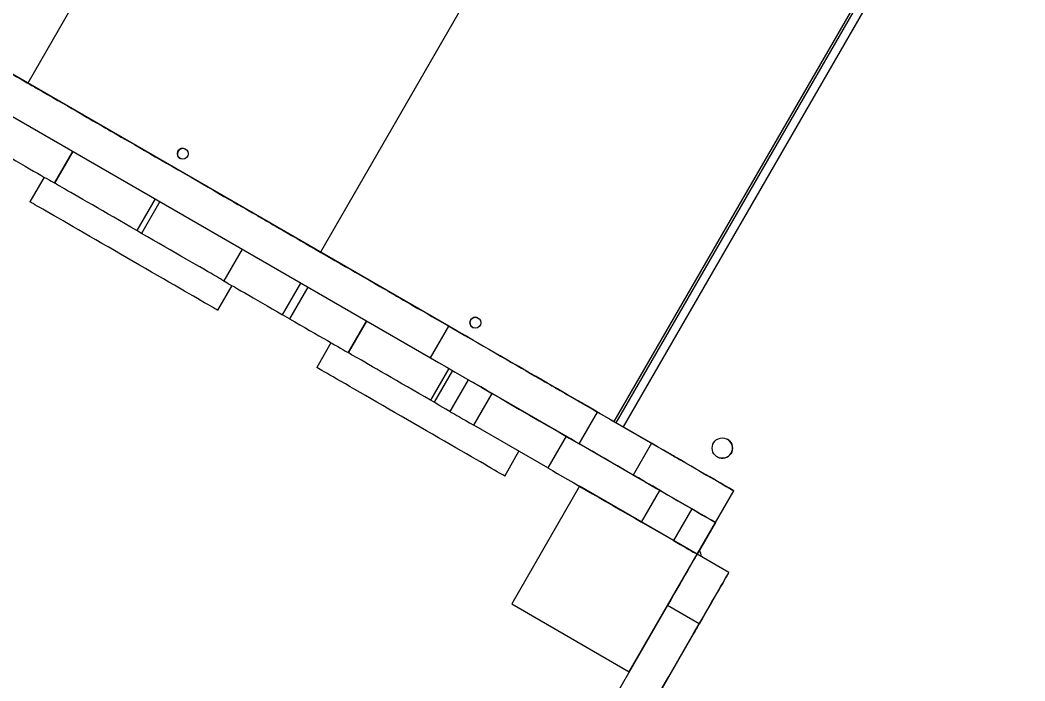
# Model space of a CAD drawing. Header units: millimetres. Extents: x -6431 to 4834, y -6422 to 4807.
# Drawn here: x -862 to -122, y 1842 to 2329 of the extents above; entities that cross this region are included whole.
import ezdxf

# ---------------------------------------------------------------- set-up
doc = ezdxf.new("R2010")
doc.units = ezdxf.units.MM
doc.layers.add('DIKOM_ОБЪЕКТ', color=7, linetype='Continuous')
doc.layers.add('DIKOM_РАЗМЕР_ОБЪЕКТА', color=7, linetype='Continuous')
doc.styles.add('style1', font='arial.ttf', dxfattribs={"width": 0.8})
doc.dimstyles.new('1-50', dxfattribs={"dimtxt": 300, "dimasz": 200, "dimexe": 100, "dimexo": 0, "dimgap": 100, "dimtad": 0, "dimdec": 0, "dimtxsty": 'style1', "dimcen": 0, "dimclrd": 7, "dimclre": 7, "dimadec": 1, "dimazin": 2, "dimtfac": 1, "dimtdec": 0, "dimtmove": 1, "dimatfit": 3, "dimfxl": 0, "dimlwd": 25, "dimlwe": 18, "dimarcsym": 0})

# ---------------------------------------------------------------- blocks, each defined once
blk = doc.blocks.new('*D14')
at = {"layer": 'Defpoints', "color": 0, "transparency": 16777216}
for p in [(-4591.6, 3116.88), (-1009.02, 3116.88), (-855.67, -3383.04)]:
    blk.add_point(p, dxfattribs=at)
at = {"layer": 'DIKOM_РАЗМЕР_ОБЪЕКТА', "color": 7, "lineweight": 18, "transparency": 16777216}
for p, q in [((-1009.02, 3116.88), (-4691.6, 3116.88)), ((-855.67, -3383.04), (-4691.6, -3383.04))]:
    blk.add_line(p, q, dxfattribs=at)
at = {"layer": 'DIKOM_РАЗМЕР_ОБЪЕКТА', "color": 7, "lineweight": 25, "transparency": 16777216}
for p, q in [((-4591.6, 2916.88), (-4591.6, 1246.23)), ((-4591.6, -3183.04), (-4591.6, 329.02))]:
    blk.add_line(p, q, dxfattribs=at)
at = {"layer": 'DIKOM_РАЗМЕР_ОБЪЕКТА', "color": 7, "transparency": 16777216}
for points in [[(-4624.93, 2916.88), (-4558.27, 2916.88), (-4591.6, 3116.88)], [(-4624.93, -3183.04), (-4558.27, -3183.04), (-4591.6, -3383.04)]]:
    blk.add_solid(points, dxfattribs=at)
at = {"layer": 'DIKOM_РАЗМЕР_ОБЪЕКТА', "color": 0, "transparency": 16777216, "insert": (-4591.6, 787.62), "char_height": 300, "attachment_point": 5, "rotation": 90, "style": 'style1'}
blk.add_mtext('6500', dxfattribs=at)

msp = doc.modelspace()

# ---------------------------------------------------------------- linework, layer by layer
at = {"layer": 'DIKOM_ОБЪЕКТ', "color": 7, "linetype": 'Continuous', "lineweight": 15}
for p, q in [((-560.6, 2795.63), (-856.6, 2282.94)), ((-344.97, 2671.14), (-640.97, 2158.45)), ((-424.46, 2033.45), (-128.46, 2546.14)), ((-424.46, 2033.45), (-128.46, 2546.14)), ((-422.89, 2032.54), (-126.89, 2545.23)), ((-121.7, 2542.23), (-417.7, 2029.54)), ((-546.22, 2103.75), (-1150.71, 2452.75)), ((-1164.21, 2429.37), (-559.72, 2080.36)), ((-853.15, 2280.95), (-849.68, 2278.95)), ((-802.92, 2251.95), (-802.93, 2251.96)), ((-802.92, 2251.95), (-802.92, 2251.95)), ((-836.85, 2209.19), (-823.36, 2232.57)), ((-823.35, 2232.57), (-836.85, 2209.19)), ((-745.78, 2218.96), (-740.59, 2215.96)), ((-844.64, 2213.68), (-855.14, 2195.5)), ((-836.85, 2209.19), (-836.85, 2209.19)), ((-762.73, 2197.57), (-776.23, 2174.19)), ((-759.26, 2195.57), (-772.76, 2172.19)), ((-683.42, 2182.96), (-683.42, 2182.96)), ((-772.76, 2172.19), (-776.23, 2174.19)), ((-698.66, 2160.58), (-712.16, 2137.2)), ((-636.65, 2155.96), (-634.06, 2154.46)), ((-716.57, 2115.5), (-706.07, 2133.68)), ((-668.86, 2112.2), (-655.36, 2135.58)), ((-650.17, 2132.58), (-663.67, 2109.2)), ((-587.29, 2127.46), (-587.3, 2127.46)), ((-587.29, 2127.46), (-587.29, 2127.46)), ((-663.67, 2109.2), (-668.86, 2112.2)), ((-620.36, 2084.2), (-606.86, 2107.58)), ((-606.86, 2107.58), (-620.36, 2084.2)), ((-559.72, 2080.36), (-546.22, 2103.75)), ((-633.15, 2091.58), (-643.65, 2073.39)), ((-530.15, 2094.47), (-524.95, 2091.47)), ((-620.36, 2084.2), (-620.36, 2084.2)), ((-546.24, 2072.58), (-559.74, 2049.2)), ((-543.64, 2071.08), (-557.14, 2047.7)), ((-531.93, 2064.32), (-545.43, 2040.94)), ((-527.96, 2030.85), (-514.46, 2054.23)), ((-459.82, 2022.69), (-514.46, 2054.23)), ((-467.79, 2058.46), (-467.79, 2058.46)), ((-458.76, 2053.25), (-442.51, 2043.87)), ((-557.14, 2047.7), (-559.74, 2049.2)), ((-450.15, 2017.1), (-436.65, 2040.49)), ((-396.8, 2017.48), (-436.65, 2040.49)), ((-473.32, 1999.3), (-527.96, 2030.85)), ((-425.55, 2034.08), (-362.13, 1997.46)), ((-459.82, 2022.69), (-473.32, 1999.3)), ((-410.3, 1994.09), (-450.15, 2017.1)), ((-396.8, 2017.48), (-410.3, 1994.09)), ((-341.09, 2020.53), (-341.09, 2020.53)), ((-505.09, 1993.39), (-494.59, 2011.58)), ((-348.33, 2007.39), (-348.33, 2007.39)), ((-449.94, 1985.81), (-499.94, 1899.2)), ((-363.34, 1935.81), (-449.94, 1985.81)), ((-449.94, 1985.81), (-449.93, 1985.8)), ((-404.19, 1959.39), (-390.69, 1982.78)), ((-367.15, 1969.18), (-390.69, 1982.78)), ((-349.67, 1959.09), (-336.17, 1982.47)), ((-349.65, 1959.08), (-336.15, 1982.46)), ((-336.15, 1982.46), (-336.17, 1982.47)), ((-367.15, 1969.18), (-380.65, 1945.8)), ((-380.65, 1945.8), (-404.19, 1959.39)), ((-363.33, 1935.8), (-349.83, 1959.18)), ((-349.81, 1959.17), (-363.31, 1935.79)), ((-363.15, 1935.7), (-349.65, 1959.08)), ((-349.64, 1959.08), (-363.14, 1935.69)), ((-349.82, 1959.18), (-349.83, 1959.18)), ((-349.67, 1959.09), (-349.65, 1959.08)), ((-349.65, 1959.08), (-349.64, 1959.08)), ((-349.64, 1959.08), (-349.65, 1959.08)), ((-413.34, 1849.2), (-363.34, 1935.81)), ((-363.34, 1935.81), (-363.3, 1935.79)), ((-363.31, 1935.79), (-363.33, 1935.8)), ((-339.95, 1922.3), (-363.33, 1935.8)), ((-363.3, 1935.79), (-363.33, 1935.8)), ((-363.3, 1935.79), (-363.15, 1935.7)), ((-363.14, 1935.69), (-363.15, 1935.7)), ((-339.91, 1922.28), (-363.15, 1935.69)), ((-339.91, 1922.28), (-339.95, 1922.3)), ((-385.22, 1897.9), (-529.75, 1647.59)), ((-499.94, 1899.2), (-413.34, 1849.2)), ((-361.84, 1884.4), (-385.22, 1897.9)), ((-361.84, 1884.4), (-507.24, 1632.58)), ((-384.09, 1845.75), (-364.91, 1878.98)), ((-413.34, 1849.2), (-413.34, 1849.2)), ((-389.91, 1835.67), (-384.09, 1845.75))]:
    msp.add_line(p, q, dxfattribs=at)
at = {"layer": 'DIKOM_ОБЪЕКТ', "color": 7, "linetype": 'Continuous', "lineweight": 15, "flags": 128}
for points in [[(-899.92, 2307.95), (-899.76, 2307.86), (-899.28, 2307.58), (-898.48, 2307.13), (-897.38, 2306.49), (-895.97, 2305.68), (-894.28, 2304.7), (-892.3, 2303.55), (-890.05, 2302.26), (-887.55, 2300.82), (-884.82, 2299.24), (-881.87, 2297.53), (-878.73, 2295.72), (-875.4, 2293.8), (-871.93, 2291.8), (-868.33, 2289.72), (-864.63, 2287.58), (-860.84, 2285.39), (-857.01, 2283.18), (-853.15, 2280.95)], [(-859.24, 2284.47), (-859.09, 2284.38), (-858.64, 2284.12), (-857.94, 2283.72), (-857.04, 2283.2), (-856.04, 2282.62), (-855.01, 2282.03), (-854.05, 2281.47), (-853.24, 2281), (-852.66, 2280.67), (-852.35, 2280.49), (-852.35, 2280.49), (-852.66, 2280.67), (-853.24, 2281), (-854.05, 2281.47), (-855.01, 2282.02), (-856.04, 2282.62), (-857.04, 2283.2), (-857.94, 2283.72), (-858.64, 2284.12), (-859.09, 2284.38), (-859.24, 2284.47)], [(-854.86, 2281.94), (-854.71, 2281.85), (-854.26, 2281.59), (-853.56, 2281.19), (-852.66, 2280.67), (-851.66, 2280.09), (-850.63, 2279.5), (-849.67, 2278.94), (-848.86, 2278.48), (-848.28, 2278.14), (-847.97, 2277.96), (-847.97, 2277.96), (-848.28, 2278.14), (-848.86, 2278.47), (-849.67, 2278.94), (-850.63, 2279.5), (-851.66, 2280.09), (-852.66, 2280.67), (-853.56, 2281.19), (-854.26, 2281.59), (-854.71, 2281.85), (-854.86, 2281.94)], [(-849.68, 2278.95), (-845.82, 2276.72), (-841.99, 2274.51), (-838.2, 2272.32), (-834.5, 2270.18), (-830.9, 2268.1), (-827.42, 2266.1), (-824.1, 2264.18), (-820.96, 2262.37), (-818.01, 2260.66), (-815.28, 2259.09), (-812.78, 2257.64), (-810.53, 2256.35), (-808.56, 2255.21), (-806.86, 2254.23), (-805.45, 2253.41), (-804.35, 2252.78), (-803.56, 2252.32), (-803.08, 2252.04), (-802.92, 2251.95)], [(-802.93, 2251.96), (-802.78, 2251.87), (-802.3, 2251.59), (-801.5, 2251.13), (-800.4, 2250.49), (-798.99, 2249.68), (-797.28, 2248.69), (-795.28, 2247.54), (-793.01, 2246.23), (-790.47, 2244.76), (-787.68, 2243.15), (-784.66, 2241.41), (-781.42, 2239.54), (-777.98, 2237.55), (-774.36, 2235.46), (-770.58, 2233.28), (-766.66, 2231.02), (-762.63, 2228.69), (-758.5, 2226.31), (-754.3, 2223.88), (-750.05, 2221.43), (-745.78, 2218.96)], [(-880.16, 2234.19), (-876.39, 2232.01), (-872.64, 2229.85), (-868.95, 2227.72), (-865.35, 2225.64), (-861.86, 2223.63), (-858.51, 2221.69), (-855.32, 2219.85), (-852.33, 2218.12), (-849.54, 2216.51), (-846.99, 2215.04), (-844.69, 2213.71), (-842.66, 2212.54), (-840.91, 2211.53), (-839.47, 2210.7), (-838.33, 2210.04), (-837.51, 2209.57), (-837.02, 2209.29), (-836.85, 2209.19)], [(-740.59, 2215.96), (-736.31, 2213.5), (-732.07, 2211.04), (-727.87, 2208.62), (-723.74, 2206.24), (-719.7, 2203.91), (-715.78, 2201.64), (-712.01, 2199.46), (-708.39, 2197.37), (-704.95, 2195.39), (-701.71, 2193.52), (-698.68, 2191.77), (-695.9, 2190.16), (-693.36, 2188.7), (-691.08, 2187.38), (-689.09, 2186.23), (-687.38, 2185.24), (-685.96, 2184.43), (-684.86, 2183.79), (-684.06, 2183.33), (-683.58, 2183.05), (-683.42, 2182.96)], [(-776.23, 2174.19), (-780.55, 2176.68), (-784.86, 2179.17), (-789.11, 2181.63), (-793.31, 2184.05), (-797.41, 2186.42), (-801.41, 2188.73), (-805.28, 2190.96), (-809, 2193.11), (-812.56, 2195.16), (-815.93, 2197.11), (-819.1, 2198.94), (-822.04, 2200.64), (-824.76, 2202.21), (-827.23, 2203.63), (-829.44, 2204.91), (-831.37, 2206.03), (-833.03, 2206.98), (-834.4, 2207.77), (-835.47, 2208.39), (-836.24, 2208.83), (-836.7, 2209.1), (-836.85, 2209.19)], [(-716.57, 2115.5), (-716.57, 2115.5), (-716.73, 2115.59), (-717.19, 2115.86), (-717.96, 2116.3), (-719.04, 2116.92), (-720.41, 2117.71), (-722.07, 2118.67), (-724.02, 2119.8), (-726.25, 2121.08), (-728.74, 2122.52), (-731.49, 2124.11), (-734.48, 2125.83), (-737.7, 2127.69), (-741.13, 2129.67), (-744.76, 2131.77), (-748.58, 2133.98), (-752.56, 2136.28), (-756.7, 2138.66), (-760.96, 2141.12), (-765.33, 2143.65), (-769.8, 2146.23), (-774.34, 2148.85), (-778.93, 2151.5), (-783.55, 2154.16), (-788.18, 2156.84), (-792.8, 2159.5), (-797.38, 2162.15), (-801.92, 2164.77), (-806.39, 2167.35), (-810.76, 2169.88), (-815.02, 2172.34), (-819.16, 2174.72), (-823.14, 2177.02), (-826.96, 2179.23), (-830.59, 2181.32), (-834.02, 2183.31), (-837.24, 2185.17), (-840.23, 2186.89), (-842.98, 2188.48), (-845.47, 2189.92), (-847.69, 2191.2), (-849.64, 2192.32), (-851.31, 2193.29), (-852.68, 2194.08), (-853.75, 2194.7), (-854.52, 2195.14), (-854.98, 2195.41), (-855.14, 2195.5), (-855.14, 2195.5)], [(-683.42, 2182.96), (-683.26, 2182.87), (-682.78, 2182.59), (-681.99, 2182.13), (-680.89, 2181.5), (-679.48, 2180.68), (-677.78, 2179.7), (-675.81, 2178.56), (-673.56, 2177.27), (-671.06, 2175.82), (-668.33, 2174.25), (-665.38, 2172.54), (-662.23, 2170.73), (-658.91, 2168.81), (-655.44, 2166.8), (-651.84, 2164.73), (-648.13, 2162.59), (-644.35, 2160.4), (-640.52, 2158.19), (-636.65, 2155.96)], [(-712.16, 2137.2), (-712.3, 2137.28), (-712.76, 2137.55), (-713.53, 2137.99), (-714.6, 2138.61), (-715.97, 2139.4), (-717.62, 2140.35), (-719.56, 2141.47), (-721.77, 2142.74), (-724.24, 2144.17), (-726.95, 2145.74), (-729.9, 2147.44), (-733.07, 2149.27), (-736.44, 2151.21), (-739.99, 2153.27), (-743.71, 2155.41), (-747.58, 2157.65), (-751.58, 2159.96), (-755.68, 2162.33), (-759.88, 2164.75), (-764.14, 2167.21), (-768.44, 2169.69), (-772.76, 2172.19)], [(-642.72, 2159.46), (-642.57, 2159.37), (-642.12, 2159.12), (-641.42, 2158.71), (-640.53, 2158.19), (-639.52, 2157.61), (-638.49, 2157.02), (-637.53, 2156.46), (-636.72, 2156), (-636.14, 2155.66), (-635.84, 2155.49), (-635.84, 2155.49), (-636.14, 2155.66), (-636.72, 2156), (-637.53, 2156.46), (-638.49, 2157.02), (-639.52, 2157.61), (-640.53, 2158.19), (-641.42, 2158.71), (-642.12, 2159.12), (-642.57, 2159.37), (-642.72, 2159.46)], [(-638.79, 2157.19), (-638.64, 2157.1), (-638.19, 2156.85), (-637.49, 2156.44), (-636.59, 2155.92), (-635.59, 2155.34), (-634.56, 2154.75), (-633.6, 2154.19), (-632.79, 2153.73), (-632.21, 2153.39), (-631.9, 2153.21), (-631.9, 2153.21), (-632.21, 2153.39), (-632.79, 2153.73), (-633.6, 2154.19), (-634.56, 2154.75), (-635.59, 2155.34), (-636.59, 2155.92), (-637.49, 2156.44), (-638.19, 2156.84), (-638.64, 2157.1), (-638.79, 2157.19)], [(-634.06, 2154.46), (-630.19, 2152.23), (-626.36, 2150.01), (-622.58, 2147.83), (-618.87, 2145.69), (-615.27, 2143.61), (-611.8, 2141.61), (-608.48, 2139.69), (-605.33, 2137.87), (-602.38, 2136.17), (-599.65, 2134.59), (-597.15, 2133.15), (-594.91, 2131.86), (-592.93, 2130.71), (-591.23, 2129.73), (-589.83, 2128.92), (-588.72, 2128.29), (-587.93, 2127.83), (-587.45, 2127.55), (-587.29, 2127.46)], [(-712.16, 2137.2), (-712, 2137.1), (-711.5, 2136.82), (-710.69, 2136.35), (-709.55, 2135.69), (-708.11, 2134.86), (-706.36, 2133.85), (-704.33, 2132.68), (-702.03, 2131.35), (-699.48, 2129.88), (-696.7, 2128.27), (-693.7, 2126.54), (-690.51, 2124.7), (-687.16, 2122.76), (-683.67, 2120.75), (-680.07, 2118.67), (-676.38, 2116.54), (-672.64, 2114.38), (-668.86, 2112.2)], [(-587.3, 2127.46), (-587.14, 2127.37), (-586.66, 2127.1), (-585.87, 2126.64), (-584.76, 2126), (-583.35, 2125.18), (-581.64, 2124.2), (-579.65, 2123.04), (-577.37, 2121.73), (-574.84, 2120.27), (-572.05, 2118.66), (-569.03, 2116.91), (-565.79, 2115.04), (-562.35, 2113.06), (-558.73, 2110.97), (-554.95, 2108.78), (-551.03, 2106.52), (-547, 2104.19), (-542.87, 2101.81), (-538.67, 2099.39), (-534.42, 2096.93), (-530.15, 2094.47)], [(-663.67, 2109.2), (-659.89, 2107.02), (-656.15, 2104.86), (-652.46, 2102.73), (-648.86, 2100.65), (-645.37, 2098.63), (-642.02, 2096.7), (-638.83, 2094.86), (-635.83, 2093.13), (-633.05, 2091.52), (-630.49, 2090.05), (-628.19, 2088.72), (-626.16, 2087.55), (-624.42, 2086.54), (-622.97, 2085.71), (-621.84, 2085.05), (-621.02, 2084.58), (-620.53, 2084.29), (-620.36, 2084.2)], [(-436.65, 2040.49), (-444.06, 2044.76), (-451.46, 2049.04), (-458.83, 2053.29), (-466.16, 2057.53), (-473.44, 2061.73), (-480.65, 2065.89), (-487.78, 2070), (-494.81, 2074.07), (-501.74, 2078.07), (-508.55, 2082), (-515.23, 2085.85), (-521.76, 2089.62), (-528.14, 2093.31), (-534.35, 2096.89), (-540.38, 2100.37), (-546.22, 2103.75)], [(-524.95, 2091.47), (-520.68, 2089), (-516.43, 2086.55), (-512.23, 2084.12), (-508.11, 2081.74), (-504.07, 2079.41), (-500.15, 2077.15), (-496.37, 2074.97), (-492.75, 2072.88), (-489.31, 2070.89), (-486.07, 2069.02), (-483.05, 2067.28), (-480.26, 2065.67), (-477.73, 2064.2), (-475.45, 2062.89), (-473.45, 2061.73), (-471.74, 2060.75), (-470.33, 2059.93), (-469.23, 2059.29), (-468.43, 2058.83), (-467.95, 2058.56), (-467.79, 2058.46)], [(-559.74, 2049.2), (-564.06, 2051.69), (-568.36, 2054.18), (-572.62, 2056.63), (-576.81, 2059.06), (-580.92, 2061.43), (-584.92, 2063.73), (-588.79, 2065.97), (-592.51, 2068.12), (-596.07, 2070.17), (-599.44, 2072.12), (-602.6, 2073.94), (-605.55, 2075.65), (-608.27, 2077.22), (-610.74, 2078.64), (-612.94, 2079.92), (-614.88, 2081.03), (-616.54, 2081.99), (-617.9, 2082.78), (-618.98, 2083.4), (-619.74, 2083.84), (-620.21, 2084.11), (-620.36, 2084.2)], [(-559.72, 2080.36), (-553.88, 2076.99), (-547.85, 2073.51), (-541.64, 2069.92), (-535.26, 2066.24), (-528.73, 2062.47), (-522.05, 2058.62), (-515.24, 2054.68), (-508.31, 2050.68), (-501.28, 2046.62), (-494.15, 2042.51), (-486.94, 2038.34), (-479.66, 2034.14), (-472.33, 2029.91), (-464.96, 2025.65), (-457.56, 2021.38), (-450.15, 2017.1)], [(-505.09, 1993.39), (-505.09, 1993.39), (-505.24, 1993.48), (-505.7, 1993.75), (-506.47, 1994.2), (-507.55, 1994.82), (-508.92, 1995.61), (-510.58, 1996.57), (-512.53, 1997.69), (-514.76, 1998.98), (-517.25, 2000.42), (-520, 2002), (-522.99, 2003.73), (-526.21, 2005.59), (-529.64, 2007.57), (-533.27, 2009.67), (-537.09, 2011.87), (-541.08, 2014.17), (-545.21, 2016.56), (-549.47, 2019.02), (-553.85, 2021.55), (-558.31, 2024.12), (-562.85, 2026.74), (-567.44, 2029.39), (-572.06, 2032.06), (-576.69, 2034.73), (-581.31, 2037.4), (-585.9, 2040.05), (-590.43, 2042.67), (-594.9, 2045.25), (-599.27, 2047.77), (-603.54, 2050.23), (-607.67, 2052.62), (-611.65, 2054.92), (-615.47, 2057.12), (-619.1, 2059.22), (-622.54, 2061.2), (-625.75, 2063.06), (-628.74, 2064.79), (-631.49, 2066.37), (-633.98, 2067.81), (-636.21, 2069.1), (-638.15, 2070.22), (-639.82, 2071.18), (-641.19, 2071.97), (-642.26, 2072.59), (-643.03, 2073.04), (-643.5, 2073.31), (-643.65, 2073.39), (-643.65, 2073.39)], [(-483.26, 2067.4), (-483.11, 2067.31), (-482.66, 2067.05), (-481.96, 2066.65), (-481.07, 2066.13), (-480.06, 2065.55), (-479.03, 2064.95), (-478.07, 2064.4), (-477.26, 2063.93), (-476.68, 2063.6), (-476.38, 2063.42), (-476.38, 2063.42), (-476.68, 2063.6), (-477.26, 2063.93), (-478.07, 2064.4), (-479.03, 2064.95), (-480.06, 2065.55), (-481.07, 2066.13), (-481.96, 2066.64), (-482.66, 2067.05), (-483.11, 2067.31), (-483.26, 2067.4)], [(-514.46, 2054.23), (-517.48, 2055.97), (-520.23, 2057.56), (-522.71, 2058.99), (-524.91, 2060.26), (-526.82, 2061.37), (-528.44, 2062.3), (-529.75, 2063.06), (-530.76, 2063.64), (-531.25, 2063.92)], [(-467.79, 2058.46), (-467.64, 2058.38), (-467.19, 2058.12), (-466.45, 2057.69), (-465.42, 2057.1), (-464.13, 2056.35), (-462.57, 2055.45), (-460.78, 2054.41), (-458.76, 2053.25)], [(-545.43, 2040.94), (-548.51, 2042.71), (-552.81, 2045.2), (-557.14, 2047.7)], [(-451.48, 2049.05), (-451.33, 2048.96), (-450.88, 2048.7), (-450.18, 2048.3), (-449.29, 2047.78), (-448.28, 2047.2), (-447.25, 2046.61), (-446.29, 2046.05), (-445.48, 2045.58), (-444.9, 2045.25), (-444.6, 2045.07), (-444.6, 2045.07), (-444.9, 2045.25), (-445.48, 2045.58), (-446.29, 2046.05), (-447.25, 2046.6), (-448.28, 2047.2), (-449.29, 2047.78), (-450.18, 2048.3), (-450.88, 2048.7), (-451.33, 2048.96), (-451.48, 2049.05)], [(-545.43, 2040.94), (-545.35, 2040.89), (-544.96, 2040.66), (-544.26, 2040.26), (-543.25, 2039.68), (-541.94, 2038.92), (-540.32, 2037.98), (-538.41, 2036.88), (-536.21, 2035.61), (-533.73, 2034.18), (-530.98, 2032.59), (-527.96, 2030.85)], [(-442.51, 2043.87), (-440.69, 2042.82), (-438.76, 2041.7), (-436.72, 2040.53), (-434.6, 2039.3), (-432.4, 2038.03), (-430.15, 2036.73), (-427.86, 2035.41), (-425.55, 2034.08)], [(-441.54, 2043.31), (-441.39, 2043.22), (-440.94, 2042.96), (-440.24, 2042.56), (-439.35, 2042.04), (-438.34, 2041.46), (-437.31, 2040.87), (-436.35, 2040.31), (-435.54, 2039.85), (-434.96, 2039.51), (-434.66, 2039.33), (-434.66, 2039.33), (-434.96, 2039.51), (-435.54, 2039.85), (-436.35, 2040.31), (-437.31, 2040.87), (-438.34, 2041.46), (-439.35, 2042.04), (-440.24, 2042.56), (-440.94, 2042.96), (-441.39, 2043.22), (-441.54, 2043.31)], [(-390.69, 1982.78), (-396.03, 1985.85), (-401.34, 1988.92), (-406.61, 1991.97), (-411.83, 1994.98), (-416.96, 1997.94), (-421.99, 2000.84), (-426.9, 2003.68), (-431.68, 2006.44), (-436.3, 2009.11), (-440.75, 2011.67), (-445, 2014.13), (-449.05, 2016.47), (-452.88, 2018.68), (-456.48, 2020.76), (-459.82, 2022.69)], [(-336.17, 1982.47), (-336.32, 1982.56), (-336.79, 1982.83), (-337.56, 1983.27), (-338.63, 1983.89), (-339.99, 1984.68), (-341.65, 1985.64), (-343.59, 1986.76), (-345.8, 1988.03), (-348.26, 1989.46), (-350.98, 1991.02), (-353.93, 1992.73), (-357.1, 1994.55), (-360.47, 1996.5), (-364.02, 1998.55), (-367.74, 2000.7), (-371.61, 2002.94), (-375.61, 2005.24), (-379.72, 2007.61), (-383.91, 2010.04), (-388.17, 2012.49), (-392.47, 2014.98), (-396.8, 2017.48)], [(-382.93, 2009.47), (-382.78, 2009.38), (-382.33, 2009.12), (-381.63, 2008.72), (-380.73, 2008.2), (-379.73, 2007.62), (-378.7, 2007.03), (-377.74, 2006.47), (-376.93, 2006.01), (-376.35, 2005.67), (-376.04, 2005.49), (-376.04, 2005.49), (-376.35, 2005.67), (-376.93, 2006.01), (-377.74, 2006.47), (-378.7, 2007.03), (-379.73, 2007.62), (-380.73, 2008.2), (-381.63, 2008.72), (-382.33, 2009.12), (-382.78, 2009.38), (-382.93, 2009.47)], [(-382.92, 2009.46), (-382.77, 2009.38), (-382.32, 2009.12), (-381.62, 2008.71), (-380.72, 2008.2), (-379.72, 2007.61), (-378.69, 2007.02), (-377.72, 2006.46), (-376.92, 2006), (-376.33, 2005.66), (-376.03, 2005.49), (-376.03, 2005.49), (-376.33, 2005.66), (-376.92, 2006), (-377.72, 2006.46), (-378.68, 2007.02), (-379.71, 2007.61), (-380.72, 2008.19), (-381.62, 2008.71), (-382.32, 2009.12), (-382.77, 2009.38), (-382.92, 2009.46)], [(-473.32, 1999.3), (-469.98, 1997.37), (-466.38, 1995.3), (-462.55, 1993.09), (-458.5, 1990.75), (-454.25, 1988.29), (-449.8, 1985.72), (-445.18, 1983.06), (-440.4, 1980.3), (-435.49, 1977.46), (-430.46, 1974.56), (-425.33, 1971.59), (-420.11, 1968.58), (-414.84, 1965.54), (-409.53, 1962.47), (-404.19, 1959.39)], [(-410.3, 1994.09), (-405.97, 1991.6), (-401.67, 1989.11), (-397.41, 1986.65), (-393.22, 1984.23), (-389.11, 1981.86), (-385.11, 1979.55), (-381.24, 1977.32), (-377.52, 1975.17), (-373.97, 1973.12), (-370.6, 1971.17), (-367.43, 1969.34), (-364.48, 1967.64), (-361.76, 1966.07), (-359.3, 1964.65), (-357.09, 1963.37), (-355.15, 1962.25), (-353.49, 1961.3), (-352.13, 1960.51), (-351.06, 1959.89), (-350.29, 1959.45), (-349.82, 1959.18), (-349.67, 1959.09)], [(-362.13, 1997.46), (-359.22, 1995.78), (-356.35, 1994.12), (-353.55, 1992.51), (-350.86, 1990.95), (-348.31, 1989.48), (-345.93, 1988.11), (-343.76, 1986.86), (-341.82, 1985.74), (-340.13, 1984.76), (-338.73, 1983.95), (-337.61, 1983.31), (-336.8, 1982.84), (-336.32, 1982.56), (-336.15, 1982.46)], [(-396.45, 1986.1), (-396.29, 1986.01), (-395.84, 1985.75), (-395.14, 1985.34), (-394.25, 1984.83), (-393.24, 1984.25), (-392.21, 1983.65), (-391.25, 1983.1), (-390.44, 1982.63), (-389.86, 1982.29), (-389.56, 1982.12), (-389.56, 1982.12), (-389.86, 1982.29), (-390.44, 1982.63), (-391.25, 1983.1), (-392.21, 1983.65), (-393.24, 1984.24), (-394.25, 1984.83), (-395.14, 1985.34), (-395.84, 1985.75), (-396.29, 1986.01), (-396.45, 1986.1)], [(-349.83, 1959.18), (-350.01, 1959.28), (-350.53, 1959.59), (-351.4, 1960.09), (-352.58, 1960.77), (-354.06, 1961.63), (-355.81, 1962.63), (-357.79, 1963.78), (-359.96, 1965.03), (-362.27, 1966.37), (-364.69, 1967.76), (-367.15, 1969.18)], [(-380.65, 1945.8), (-378.19, 1944.38), (-375.77, 1942.98), (-373.46, 1941.65), (-371.29, 1940.39), (-369.31, 1939.25), (-367.56, 1938.24), (-366.08, 1937.39), (-364.9, 1936.7), (-364.03, 1936.21), (-363.51, 1935.9), (-363.33, 1935.8)], [(-363.33, 1935.8), (-363.43, 1935.64), (-363.7, 1935.16), (-364.16, 1934.36), (-364.81, 1933.25), (-365.63, 1931.82), (-366.63, 1930.09), (-367.8, 1928.06), (-369.14, 1925.74), (-370.65, 1923.14), (-372.31, 1920.26), (-374.13, 1917.12), (-376.09, 1913.72), (-378.18, 1910.09), (-380.41, 1906.23), (-382.76, 1902.16), (-385.22, 1897.9)], [(-364.91, 1878.98), (-362.73, 1882.75), (-360.57, 1886.5), (-358.44, 1890.18), (-356.36, 1893.79), (-354.34, 1897.28), (-352.41, 1900.63), (-350.57, 1903.81), (-348.84, 1906.81), (-347.23, 1909.6), (-345.76, 1912.15), (-344.43, 1914.45), (-343.26, 1916.48), (-342.25, 1918.22), (-341.42, 1919.67), (-340.76, 1920.8), (-340.29, 1921.62), (-340.01, 1922.12), (-339.91, 1922.28)], [(-339.95, 1922.3), (-340.04, 1922.14), (-340.32, 1921.66), (-340.78, 1920.86), (-341.43, 1919.75), (-342.25, 1918.32), (-343.25, 1916.59), (-344.42, 1914.56), (-345.76, 1912.24), (-347.27, 1909.64), (-348.93, 1906.76), (-350.74, 1903.62), (-352.7, 1900.22), (-354.8, 1896.59), (-357.03, 1892.73), (-359.38, 1888.66), (-361.84, 1884.4)], [(-362.95, 1882.46), (-363.04, 1882.31), (-363.3, 1881.86), (-363.7, 1881.16), (-364.22, 1880.27), (-364.8, 1879.26), (-365.39, 1878.23), (-365.95, 1877.27), (-366.42, 1876.46), (-366.75, 1875.88), (-366.93, 1875.57), (-366.93, 1875.57), (-366.75, 1875.88), (-366.42, 1876.46), (-365.95, 1877.27), (-365.39, 1878.23), (-364.8, 1879.26), (-364.22, 1880.26), (-363.7, 1881.16), (-363.3, 1881.86), (-363.04, 1882.31), (-362.95, 1882.46)], [(-362.92, 1882.45), (-363, 1882.29), (-363.26, 1881.84), (-363.67, 1881.14), (-364.19, 1880.25), (-364.77, 1879.24), (-365.36, 1878.21), (-365.92, 1877.25), (-366.38, 1876.44), (-366.72, 1875.86), (-366.89, 1875.56), (-366.89, 1875.56), (-366.72, 1875.86), (-366.38, 1876.44), (-365.92, 1877.25), (-365.36, 1878.21), (-364.77, 1879.24), (-364.19, 1880.25), (-363.67, 1881.14), (-363.26, 1881.84), (-363, 1882.29), (-362.92, 1882.45)]]:
    msp.add_lwpolyline(points, dxfattribs=at)
at = {"layer": 'DIKOM_ОБЪЕКТ', "color": 7, "linetype": 'Continuous', "lineweight": 15}
for centre, radius in [((-742.35, 2230.84), 4), ((-526.72, 2106.34), 4), ((-344.71, 2013.96), 7.5)]:
    msp.add_circle(centre, radius, dxfattribs=at)
for centre, radius, start, end in [((-742.34, 2230.84), 4, 61.18119, 241.18119), ((-526.72, 2106.34), 4, 61.18119, 241.18119), ((-344.71, 2013.96), 7.5, 330, 61.18119), ((-344.71, 2013.96), 7.5, 241.18119, 330), ((-374.22, 1932.85), 14, 4.84954, 24.30032)]:
    msp.add_arc(centre, radius, start, end, dxfattribs=at)

# ---------------------------------------------------------------- dimensions: what is measured, and where the dimension line sits
at = {"layer": 'DIKOM_РАЗМЕР_ОБЪЕКТА'}
dim = msp.add_linear_dim(base=(-4591.6, 3116.88), p1=(-855.67, -3383.04), p2=(-1009.02, 3116.88), angle=90, dimstyle='1-50', override={"dimscale": 1, "dimtix": 0, "dimtofl": 1, "dimtmove": 1, "dimatfit": 3}, dxfattribs=at)
dim.commit()
dim.dimension.update_dxf_attribs({"geometry": '*D14', "text_midpoint": (-4591.6, 787.62), "dimtype": 160})

doc.saveas('drawing.dxf')
